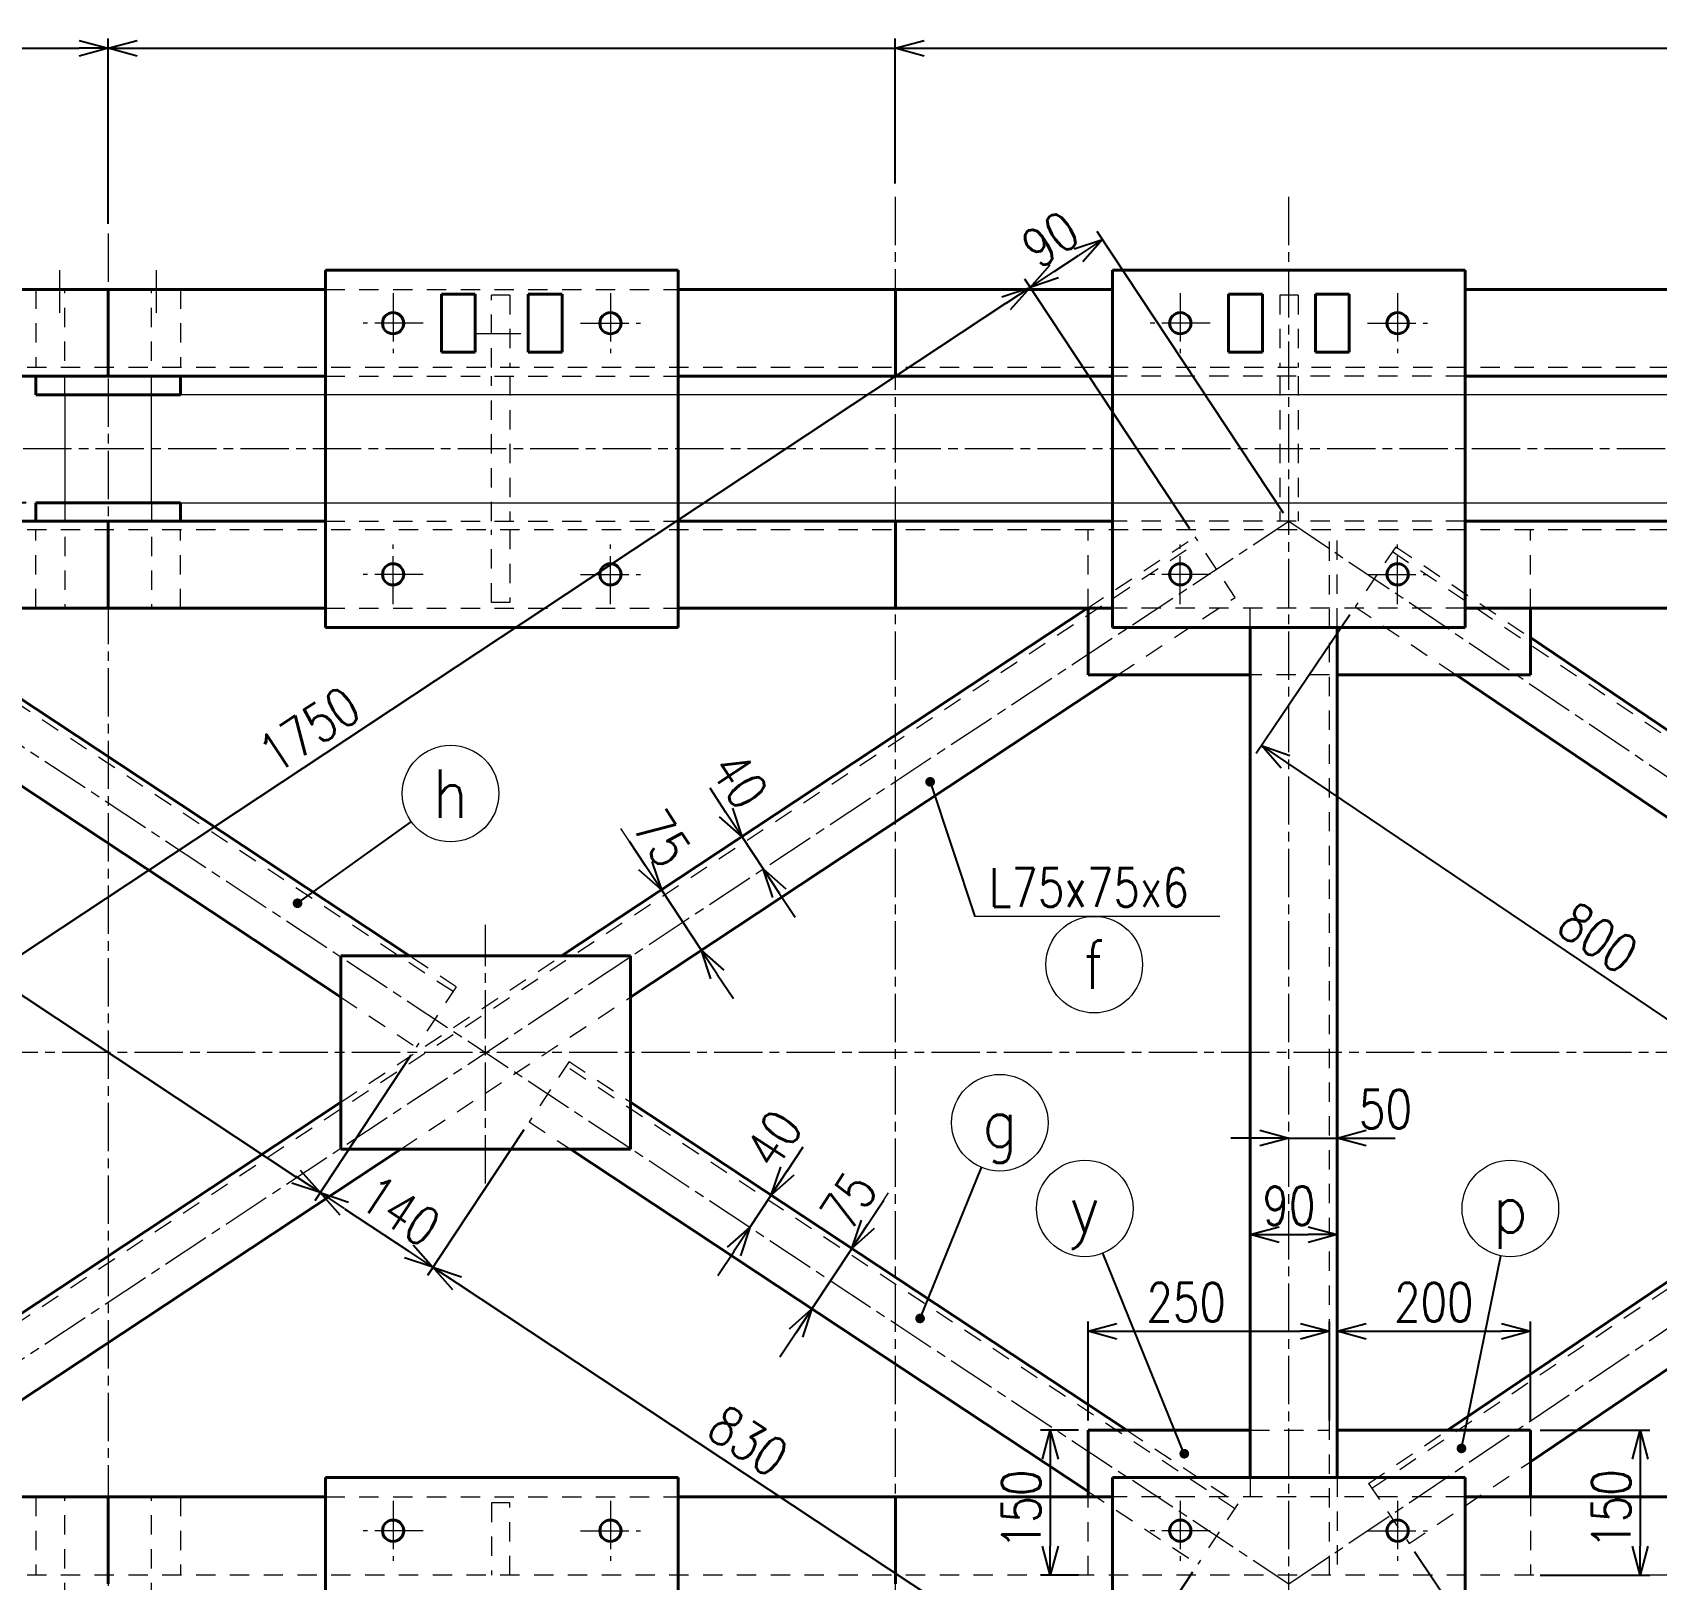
# Model space of a CAD drawing. Header units: millimetres. Extents: x 0 to 8410, y 0 to 5940.
# Drawn here: x 1335 to 3016, y 3112 to 4714 of the extents above; entities that cross this region are included whole.
import ezdxf
from ezdxf.enums import TextEntityAlignment as Align

# ---------------------------------------------------------------- set-up
doc = ezdxf.new("R2010")
doc.units = ezdxf.units.MM
doc.header["$LTSCALE"] = 10
doc.linetypes.add('GEN7A', pattern=[7.5, 5, -0.75, 1, -0.75])
doc.linetypes.add('HIDDEN2', pattern=[3.5, 2, -1.5])
doc.layers.get('0').update_dxf_attribs({"lineweight": 20})
doc.layers.get('DEFPOINTS').update_dxf_attribs({"color": 253})
for name, color, linetype, lineweight in [('2', 5, 'Continuous', 40), ('3A', 6, 'HIDDEN2', 20), ('4', 3, 'Continuous', 13), ('5', 3, 'Continuous', 13), ('6', 7, 'Continuous', 50), ('7A', 4, 'GEN7A', 13)]:
    doc.layers.add(name, color=color, linetype=linetype, lineweight=lineweight)
doc.styles.get("Standard").update_dxf_attribs({"font": 'romans.shx', "width": 0.8, "bigfont": 'extfont2.shx'})
doc.dimstyles.new('GEN-ISO$0', dxfattribs={"dimscale": 10, "dimtxt": 4, "dimasz": 3, "dimexe": 1, "dimexo": 1, "dimgap": 1, "dimtad": 3, "dimrnd": 0.01, "dimdsep": 46, "dimtxsty": 'Standard', "dimblk": 'OPEN30', "dimcen": 0, "dimclrt": 7, "dimazin": 2, "dimtp": 0.1, "dimtm": 0.1, "dimtfac": 0.6, "dimtmove": 2, "dimatfit": 3, "dimldrblk": 'OPEN30', "dimfxl": 1, "dimarcsym": 0})
doc.dimstyles.new('GEN-ISO$7', dxfattribs={"dimscale": 10, "dimtxt": 4, "dimasz": 3, "dimexe": 1, "dimexo": 1, "dimgap": 1, "dimtad": 3, "dimrnd": 0.01, "dimdsep": 46, "dimtxsty": 'Standard', "dimblk": 'OPEN30', "dimcen": 0, "dimclrt": 7, "dimazin": 2, "dimtp": 0.1, "dimtm": 0.1, "dimtfac": 0.6, "dimtmove": 2, "dimatfit": 3, "dimldrblk": 'OPEN30', "dimfxl": 1, "dimarcsym": 0})

# ---------------------------------------------------------------- blocks, each defined once
blk = doc.blocks.new('_Open30')
at = {"color": 0, "linetype": 'ByBlock', "lineweight": -2}
for p, q in [((-1, 0.268), (0, 0)), ((0, 0), (-1, -0.268)), ((0, 0), (-1, 0))]:
    blk.add_line(p, q, dxfattribs=at)
blk = doc.blocks.new('_DotBlank')
at = {"color": 0, "linetype": 'ByBlock', "lineweight": -2}
blk.add_line((-0.5, 0), (-1, 0), dxfattribs=at)
blk.add_circle((0, 0), 0.5, dxfattribs=at)
blk = doc.blocks.new('*D68')
at = {"layer": '5', "color": 0, "lineweight": -2, "transparency": 16777216}
for p, q in [((2228, 4557.7), (2228, 4707.5)), ((2258, 4697.5), (5458, 4697.5)), ((5488, 4515.7), (5488, 4707.5))]:
    blk.add_line(p, q, dxfattribs=at)
at = {"layer": 'DEFPOINTS', "color": 0, "transparency": 16777216}
for p in [(5488, 4697.5), (2228, 4547.7), (5488, 4505.7)]:
    blk.add_point(p, dxfattribs=at)
at = {"layer": '5', "color": 0, "lineweight": -2, "transparency": 16777216, "xscale": 30, "yscale": 30, "zscale": 30}
blk.add_blockref('_DotBlank', (5488, 4697.5), dxfattribs=at)
at = {"layer": '5', "color": 0, "lineweight": -2, "transparency": 16777216, "xscale": 30, "yscale": 30, "zscale": 30, "rotation": 180}
blk.add_blockref('_Open30', (2228, 4697.5), dxfattribs=at)
blk = doc.blocks.new('*D69')
at = {"layer": '5', "color": 0, "lineweight": -2, "transparency": 16777216}
for p, q in [((1413, 4515.7), (1413, 4707.5)), ((1443, 4697.5), (5458, 4697.5)), ((5488, 4515.7), (5488, 4707.5))]:
    blk.add_line(p, q, dxfattribs=at)
at = {"layer": 'DEFPOINTS', "color": 0, "transparency": 16777216}
for p in [(5488, 4697.5), (1413, 4505.7), (5488, 4505.7)]:
    blk.add_point(p, dxfattribs=at)
at = {"layer": '5', "color": 0, "lineweight": -2, "transparency": 16777216, "xscale": 30, "yscale": 30, "zscale": 30}
blk.add_blockref('_DotBlank', (5488, 4697.5), dxfattribs=at)
at = {"layer": '5', "color": 0, "lineweight": -2, "transparency": 16777216, "xscale": 30, "yscale": 30, "zscale": 30, "rotation": 180}
blk.add_blockref('_Open30', (1413, 4697.5), dxfattribs=at)
blk = doc.blocks.new('*D70')
at = {"layer": '5', "color": 0, "lineweight": -2, "transparency": 16777216}
for p, q in [((963, 4457.9), (963, 4707.5)), ((993, 4697.5), (1383, 4697.5)), ((1413, 4515.7), (1413, 4707.5))]:
    blk.add_line(p, q, dxfattribs=at)
at = {"layer": 'DEFPOINTS', "color": 0, "transparency": 16777216}
for p in [(1413, 4697.5), (1413, 4505.7), (963, 4447.9)]:
    blk.add_point(p, dxfattribs=at)
at = {"layer": '5', "color": 0, "lineweight": -2, "transparency": 16777216, "xscale": 30, "yscale": 30, "zscale": 30, "rotation": 180}
blk.add_blockref('_Open30', (963, 4697.5), dxfattribs=at)
at = {"layer": '5', "color": 0, "lineweight": -2, "transparency": 16777216, "xscale": 30, "yscale": 30, "zscale": 30}
blk.add_blockref('_Open30', (1413, 4697.5), dxfattribs=at)
at = {"layer": '5', "color": 7, "transparency": 16777216, "insert": (1188, 4738), "char_height": 40, "attachment_point": 5}
blk.add_mtext('(450)', dxfattribs=at)
blk = doc.blocks.new('*D71')
at = {"layer": '5', "color": 0, "lineweight": -2, "transparency": 16777216}
for p, q in [((963, 4457.9), (963, 4977.5)), ((5978, 4457.9), (5978, 4977.5)), ((993, 4967.5), (5948, 4967.5))]:
    blk.add_line(p, q, dxfattribs=at)
at = {"layer": 'DEFPOINTS', "color": 0, "transparency": 16777216}
for p in [(5978, 4967.5), (963, 4447.9), (5978, 4447.9)]:
    blk.add_point(p, dxfattribs=at)
at = {"layer": '5', "color": 0, "lineweight": -2, "transparency": 16777216, "xscale": 30, "yscale": 30, "zscale": 30, "rotation": 180}
blk.add_blockref('_Open30', (963, 4967.5), dxfattribs=at)
at = {"layer": '5', "color": 0, "lineweight": -2, "transparency": 16777216, "xscale": 30, "yscale": 30, "zscale": 30}
blk.add_blockref('_Open30', (5978, 4967.5), dxfattribs=at)
at = {"layer": '5', "color": 7, "transparency": 16777216, "insert": (3470.5, 4997.5), "char_height": 40, "attachment_point": 5}
blk.add_mtext('5015', dxfattribs=at)
blk = doc.blocks.new('*D73')
at = {"layer": '5', "color": 0, "lineweight": -2, "transparency": 16777216}
for p, q in [((963, 4457.9), (963, 5077.5)), ((993, 5067.5), (5998, 5067.5)), ((6028, 3837.9), (6028, 5077.5))]:
    blk.add_line(p, q, dxfattribs=at)
at = {"layer": 'DEFPOINTS', "color": 0, "transparency": 16777216}
for p in [(6028, 5067.5), (963, 4447.9), (6028, 3827.9)]:
    blk.add_point(p, dxfattribs=at)
at = {"layer": '5', "color": 0, "lineweight": -2, "transparency": 16777216, "xscale": 30, "yscale": 30, "zscale": 30, "rotation": 180}
blk.add_blockref('_Open30', (963, 5067.5), dxfattribs=at)
at = {"layer": '5', "color": 0, "lineweight": -2, "transparency": 16777216, "xscale": 30, "yscale": 30, "zscale": 30}
blk.add_blockref('_Open30', (6028, 5067.5), dxfattribs=at)
at = {"layer": '5', "color": 7, "transparency": 16777216, "insert": (3495.5, 5097.5), "char_height": 40, "attachment_point": 5}
blk.add_mtext('5065', dxfattribs=at)
blk = doc.blocks.new('*D115')
at = {"layer": '5', "color": 0, "lineweight": -2, "transparency": 16777216}
for p, q in [((2698.6, 4111.1), (2601.6, 3967.4)), ((2632.1, 3958.9), (3245.5, 3544.9)), ((3361.7, 3663.6), (3264.7, 3519.8))]:
    blk.add_line(p, q, dxfattribs=at)
at = {"layer": 'DEFPOINTS', "color": 0, "transparency": 16777216}
for p in [(2704.2, 4119.4), (3367.3, 3671.9), (3270.3, 3528.1)]:
    blk.add_point(p, dxfattribs=at)
at = {"layer": '5', "color": 0, "lineweight": -2, "transparency": 16777216, "xscale": 30, "yscale": 30, "zscale": 30}
for p, rotation in [((2607.2, 3975.6), 145.9866875000882), ((3270.3, 3528.1), 325.9866875000882)]:
    blk.add_blockref('_Open30', p, dxfattribs=dict(at, rotation=rotation))
at = {"layer": '5', "color": 7, "transparency": 16777216, "insert": (2955.5, 3776.8), "char_height": 40, "attachment_point": 5, "rotation": 325.9867}
blk.add_mtext('800', dxfattribs=at)
blk = doc.blocks.new('*D116')
at = {"layer": '5', "color": 0, "lineweight": -2, "transparency": 16777216}
for p, q in [((4216.1, 4120.3), (4365.8, 3898.4)), ((2934.5, 2944.5), (4335.4, 3889.9)), ((2765.5, 3141.4), (2915.2, 2919.5))]:
    blk.add_line(p, q, dxfattribs=at)
at = {"layer": 'DEFPOINTS', "color": 0, "transparency": 16777216}
for p in [(4210.5, 4128.6), (4360.2, 3906.7), (2759.9, 3149.6)]:
    blk.add_point(p, dxfattribs=at)
at = {"layer": '5', "color": 0, "lineweight": -2, "transparency": 16777216, "xscale": 30, "yscale": 30, "zscale": 30}
for p, rotation in [((4360.2, 3906.7), 34.01331249991143), ((2909.7, 2927.8), 214.0133124999115)]:
    blk.add_blockref('_Open30', p, dxfattribs=dict(at, rotation=rotation))
at = {"layer": '5', "color": 7, "transparency": 16777216, "insert": (3579.5, 3416), "char_height": 40, "attachment_point": 5, "rotation": 34.0133}
blk.add_mtext('1750', dxfattribs=at)
blk = doc.blocks.new('*D122')
at = {"layer": '5', "color": 0, "lineweight": -2, "transparency": 16777216}
for p, q in [((2685.5, 3276.9), (2685.5, 3379.4)), ((2715.5, 3369.4), (2855.5, 3369.4)), ((2885.5, 3276.9), (2885.5, 3379.4))]:
    blk.add_line(p, q, dxfattribs=at)
at = {"layer": 'DEFPOINTS', "color": 0, "transparency": 16777216}
for p in [(2885.5, 3369.4), (2685.5, 3266.9), (2885.5, 3266.9)]:
    blk.add_point(p, dxfattribs=at)
at = {"layer": '5', "color": 0, "lineweight": -2, "transparency": 16777216, "xscale": 30, "yscale": 30, "zscale": 30, "rotation": 180}
blk.add_blockref('_Open30', (2685.5, 3369.4), dxfattribs=at)
at = {"layer": '5', "color": 0, "lineweight": -2, "transparency": 16777216, "xscale": 30, "yscale": 30, "zscale": 30}
blk.add_blockref('_Open30', (2885.5, 3369.4), dxfattribs=at)
at = {"layer": '5', "color": 7, "transparency": 16777216, "insert": (2785.5, 3399.4), "char_height": 40, "attachment_point": 5}
blk.add_mtext('200', dxfattribs=at)
blk = doc.blocks.new('*D123')
at = {"layer": '5', "color": 0, "lineweight": -2, "transparency": 16777216}
for p, q in [((2895.5, 3266.9), (3009.2, 3266.9)), ((2999.2, 3236.9), (2999.2, 3146.9)), ((2895.5, 3116.9), (3009.2, 3116.9))]:
    blk.add_line(p, q, dxfattribs=at)
at = {"layer": 'DEFPOINTS', "color": 0, "transparency": 16777216}
for p in [(2885.5, 3266.9), (2885.5, 3116.9), (2999.2, 3116.9)]:
    blk.add_point(p, dxfattribs=at)
at = {"layer": '5', "color": 0, "lineweight": -2, "transparency": 16777216, "xscale": 30, "yscale": 30, "zscale": 30}
for p, rotation in [((2999.2, 3266.9), 90), ((2999.2, 3116.9), 270)]:
    blk.add_blockref('_Open30', p, dxfattribs=dict(at, rotation=rotation))
at = {"layer": '5', "color": 7, "transparency": 16777216, "insert": (2969.2, 3185.4), "char_height": 40, "attachment_point": 5, "rotation": 90}
blk.add_mtext('150', dxfattribs=at)
blk = doc.blocks.new('*D124')
at = {"layer": '5', "color": 0, "lineweight": -2, "transparency": 16777216}
for p, q in [((1843.3, 3577.8), (1743.8, 3427.3)), ((1774.3, 3419.1), (2416.6, 2994.4)), ((2535.6, 3120), (2436.1, 2969.5))]:
    blk.add_line(p, q, dxfattribs=at)
at = {"layer": 'DEFPOINTS', "color": 0, "transparency": 16777216}
for p in [(1848.8, 3586.2), (2541.2, 3128.4), (2441.6, 2977.9)]:
    blk.add_point(p, dxfattribs=at)
at = {"layer": '5', "color": 0, "lineweight": -2, "transparency": 16777216, "xscale": 30, "yscale": 30, "zscale": 30}
for p, rotation in [((1749.3, 3435.7), 146.5250745053463), ((2441.6, 2977.9), 326.5250745053463)]:
    blk.add_blockref('_Open30', p, dxfattribs=dict(at, rotation=rotation))
at = {"layer": '5', "color": 7, "transparency": 16777216, "insert": (2075.6, 3255.8), "char_height": 40, "attachment_point": 5, "rotation": 326.5251}
blk.add_mtext('830', dxfattribs=at)
blk = doc.blocks.new('*D125')
at = {"layer": '5', "color": 0, "lineweight": -2, "transparency": 16777216}
for p, q in [((2535.6, 3120), (2436.1, 2969.5)), ((2630, 3099.6), (2511.2, 2919.9)), ((2466.7, 2961.3), (2491.7, 2944.8))]:
    blk.add_line(p, q, dxfattribs=at)
at = {"layer": 'DEFPOINTS', "color": 0, "transparency": 16777216}
for p in [(2541.2, 3128.4), (2635.5, 3107.9), (2516.7, 2928.2)]:
    blk.add_point(p, dxfattribs=at)
at = {"layer": '5', "color": 7, "transparency": 16777216, "insert": (2453, 2914.2), "char_height": 40, "attachment_point": 5, "rotation": 326.5251, "bg_fill": 3, "box_fill_scale": 1.1, "bg_fill_color": 256, "bg_fill_true_color": 13158600, "bg_fill_transparency": 0}
blk.add_mtext('90', dxfattribs=at)
at = {"layer": '5', "color": 0, "lineweight": -2, "transparency": 16777216, "xscale": 30, "yscale": 30, "zscale": 30}
for p, rotation in [((2441.6, 2977.9), 146.5250745053463), ((2516.7, 2928.2), 326.5250745053463)]:
    blk.add_blockref('_Open30', p, dxfattribs=dict(at, rotation=rotation))
blk = doc.blocks.new('*D126')
at = {"layer": '5', "color": 0, "lineweight": -2, "transparency": 16777216}
for p, q in [((1726.5, 3655.1), (1627, 3504.5)), ((1843.3, 3577.8), (1743.8, 3427.3)), ((1657.6, 3496.3), (1724.3, 3452.2))]:
    blk.add_line(p, q, dxfattribs=at)
at = {"layer": 'DEFPOINTS', "color": 0, "transparency": 16777216}
for p in [(1732.1, 3663.4), (1848.8, 3586.2), (1749.3, 3435.7)]:
    blk.add_point(p, dxfattribs=at)
at = {"layer": '5', "color": 0, "lineweight": -2, "transparency": 16777216, "xscale": 30, "yscale": 30, "zscale": 30}
for p, rotation in [((1632.5, 3512.9), 146.5250745053463), ((1749.3, 3435.7), 326.5250745053463)]:
    blk.add_blockref('_Open30', p, dxfattribs=dict(at, rotation=rotation))
at = {"layer": '5', "color": 7, "transparency": 16777216, "insert": (1715.5, 3494), "char_height": 40, "attachment_point": 5, "rotation": 326.5251}
blk.add_mtext('140', dxfattribs=at)
blk = doc.blocks.new('*D127')
at = {"layer": '5', "color": 0, "lineweight": -2, "transparency": 16777216}
for p, q in [((1059.2, 4096.3), (959.7, 3945.8)), ((990.3, 3937.6), (1607.5, 3529.4)), ((1726.5, 3655.1), (1627, 3504.5))]:
    blk.add_line(p, q, dxfattribs=at)
at = {"layer": 'DEFPOINTS', "color": 0, "transparency": 16777216}
for p in [(1064.8, 4104.7), (1732.1, 3663.4), (1632.5, 3512.9)]:
    blk.add_point(p, dxfattribs=at)
at = {"layer": '5', "color": 0, "lineweight": -2, "transparency": 16777216, "xscale": 30, "yscale": 30, "zscale": 30}
for p, rotation in [((965.2, 3954.1), 146.5250745053463), ((1632.5, 3512.9), 326.5250745053463)]:
    blk.add_blockref('_Open30', p, dxfattribs=dict(at, rotation=rotation))
at = {"layer": '5', "color": 7, "transparency": 16777216, "insert": (1198.7, 3835.7), "char_height": 40, "attachment_point": 5, "rotation": 326.5251}
blk.add_mtext('800', dxfattribs=at)
blk = doc.blocks.new('*D128')
at = {"layer": '5', "color": 0, "lineweight": -2, "transparency": 16777216}
for p, q in [((2532.9, 4200), (2362, 4458.4)), ((932.9, 3501.3), (2342.5, 4433.5)), ((1073.2, 3234.7), (902.3, 3493.1))]:
    blk.add_line(p, q, dxfattribs=at)
at = {"layer": 'DEFPOINTS', "color": 0, "transparency": 16777216}
for p in [(2367.6, 4450), (2538.4, 4191.6), (1078.7, 3226.4)]:
    blk.add_point(p, dxfattribs=at)
at = {"layer": '5', "color": 0, "lineweight": -2, "transparency": 16777216, "xscale": 30, "yscale": 30, "zscale": 30}
for p, rotation in [((2367.6, 4450), 33.47492549465372), ((907.8, 3484.8), 213.4749254946537)]:
    blk.add_blockref('_Open30', p, dxfattribs=dict(at, rotation=rotation))
at = {"layer": '5', "color": 7, "transparency": 16777216, "insert": (1621.1, 3992.4), "char_height": 40, "attachment_point": 5, "rotation": 33.4749}
blk.add_mtext('1750', dxfattribs=at)
blk = doc.blocks.new('*D129')
at = {"layer": '5', "color": 0, "lineweight": -2, "transparency": 16777216}
for p, q in [((2630, 4216.3), (2437.1, 4508)), ((2392.6, 4466.6), (2417.6, 4483.1)), ((2532.9, 4200), (2362, 4458.4))]:
    blk.add_line(p, q, dxfattribs=at)
at = {"layer": 'DEFPOINTS', "color": 0, "transparency": 16777216}
for p in [(2442.6, 4499.7), (2635.5, 4207.9), (2538.4, 4191.6)]:
    blk.add_point(p, dxfattribs=at)
at = {"layer": '5', "color": 0, "lineweight": -2, "transparency": 16777216, "xscale": 30, "yscale": 30, "zscale": 30}
for p, rotation in [((2442.6, 4499.7), 33.47492549465372), ((2367.6, 4450), 213.4749254946537)]:
    blk.add_blockref('_Open30', p, dxfattribs=dict(at, rotation=rotation))
at = {"layer": '5', "color": 7, "transparency": 16777216, "insert": (2388.5, 4499.9), "char_height": 40, "attachment_point": 5, "rotation": 33.4749}
blk.add_mtext('90', dxfattribs=at)
blk = doc.blocks.new('*D139')
at = {"layer": '5', "color": 0, "lineweight": -2, "transparency": 16777216}
for p, q in [((2427.5, 3276.9), (2427.5, 3379.4)), ((2457.5, 3369.4), (2647.5, 3369.4)), ((2677.5, 3276.9), (2677.5, 3379.4))]:
    blk.add_line(p, q, dxfattribs=at)
at = {"layer": 'DEFPOINTS', "color": 0, "transparency": 16777216}
for p in [(2677.5, 3369.4), (2427.5, 3266.9), (2677.5, 3266.9)]:
    blk.add_point(p, dxfattribs=at)
at = {"layer": '5', "color": 0, "lineweight": -2, "transparency": 16777216, "xscale": 30, "yscale": 30, "zscale": 30, "rotation": 180}
blk.add_blockref('_Open30', (2427.5, 3369.4), dxfattribs=at)
at = {"layer": '5', "color": 0, "lineweight": -2, "transparency": 16777216, "xscale": 30, "yscale": 30, "zscale": 30}
blk.add_blockref('_Open30', (2677.5, 3369.4), dxfattribs=at)
at = {"layer": '5', "color": 7, "transparency": 16777216, "insert": (2529.1, 3399.4), "char_height": 40, "attachment_point": 5}
blk.add_mtext('250', dxfattribs=at)
blk = doc.blocks.new('*D140')
at = {"layer": '5', "color": 0, "lineweight": -2, "transparency": 16777216}
for p, q in [((2417.5, 3266.9), (2378.4, 3266.9)), ((2388.4, 3236.9), (2388.4, 3146.9)), ((2417.5, 3116.9), (2378.4, 3116.9))]:
    blk.add_line(p, q, dxfattribs=at)
at = {"layer": 'DEFPOINTS', "color": 0, "transparency": 16777216}
for p in [(2427.5, 3266.9), (2388.4, 3116.9), (2427.5, 3116.9)]:
    blk.add_point(p, dxfattribs=at)
at = {"layer": '5', "color": 0, "lineweight": -2, "transparency": 16777216, "xscale": 30, "yscale": 30, "zscale": 30}
for p, rotation in [((2388.4, 3266.9), 90), ((2388.4, 3116.9), 270)]:
    blk.add_blockref('_Open30', p, dxfattribs=dict(at, rotation=rotation))
at = {"layer": '5', "color": 7, "transparency": 16777216, "insert": (2358.4, 3185), "char_height": 40, "attachment_point": 5, "rotation": 90}
blk.add_mtext('150', dxfattribs=at)
blk = doc.blocks.new('*D141')
at = {"layer": '5', "color": 0, "lineweight": -2, "transparency": 16777216}
blk.add_line((2625.5, 3469.4), (2655.5, 3469.4), dxfattribs=at)
at = {"layer": 'DEFPOINTS', "color": 0, "transparency": 16777216}
for p in [(2595.5, 3657.9), (2685.5, 3657.9), (2685.5, 3469.4)]:
    blk.add_point(p, dxfattribs=at)
at = {"layer": '5', "color": 0, "lineweight": -2, "transparency": 16777216, "xscale": 30, "yscale": 30, "zscale": 30, "rotation": 180}
blk.add_blockref('_Open30', (2595.5, 3469.4), dxfattribs=at)
at = {"layer": '5', "color": 0, "lineweight": -2, "transparency": 16777216, "xscale": 30, "yscale": 30, "zscale": 30}
blk.add_blockref('_Open30', (2685.5, 3469.4), dxfattribs=at)
at = {"layer": '5', "color": 7, "transparency": 16777216, "insert": (2635.5, 3499.4), "char_height": 40, "attachment_point": 5}
blk.add_mtext('90', dxfattribs=at)
blk = doc.blocks.new('*D142')
at = {"layer": '5', "color": 0, "lineweight": -2, "transparency": 16777216}
for p, q in [((2605.5, 3569.4), (2575.5, 3569.4)), ((2635.5, 3569.4), (2685.5, 3569.4)), ((2715.5, 3569.4), (2745.5, 3569.4))]:
    blk.add_line(p, q, dxfattribs=at)
at = {"layer": 'DEFPOINTS', "color": 0, "transparency": 16777216}
for p in [(2635.5, 3657.9), (2685.5, 3657.9), (2685.5, 3569.4)]:
    blk.add_point(p, dxfattribs=at)
at = {"layer": '5', "color": 0, "lineweight": -2, "transparency": 16777216, "xscale": 30, "yscale": 30, "zscale": 30}
blk.add_blockref('_Open30', (2635.5, 3569.4), dxfattribs=at)
at = {"layer": '5', "color": 0, "lineweight": -2, "transparency": 16777216, "xscale": 30, "yscale": 30, "zscale": 30, "rotation": 180}
blk.add_blockref('_Open30', (2685.5, 3569.4), dxfattribs=at)
at = {"layer": '5', "color": 7, "transparency": 16777216, "insert": (2735.5, 3599.4), "char_height": 40, "attachment_point": 5}
blk.add_mtext('50', dxfattribs=at)
blk = doc.blocks.new('*D144')
at = {"layer": '5', "color": 0, "lineweight": -2, "transparency": 16777216}
for p, q in [((1969.3, 3851.3), (1952.7, 3876.3)), ((1985.8, 3826.3), (2027.2, 3763.7)), ((2043.7, 3738.7), (2060.3, 3713.7))]:
    blk.add_line(p, q, dxfattribs=at)
at = {"layer": 'DEFPOINTS', "color": 0, "transparency": 16777216}
for p in [(2228, 3986.4), (2228, 3896.5), (2027.2, 3763.7)]:
    blk.add_point(p, dxfattribs=at)
at = {"layer": '5', "color": 0, "lineweight": -2, "transparency": 16777216, "xscale": 30, "yscale": 30, "zscale": 30}
for p, rotation in [((1985.8, 3826.3), 303.4749254946532), ((2027.2, 3763.7), 123.4749254946532)]:
    blk.add_blockref('_Open30', p, dxfattribs=dict(at, rotation=rotation))
at = {"layer": '5', "color": 7, "transparency": 16777216, "insert": (1986.5, 3879.6), "char_height": 40, "attachment_point": 5, "rotation": 303.4749}
blk.add_mtext('75', dxfattribs=at)
blk = doc.blocks.new('*D145')
at = {"layer": '5', "color": 0, "lineweight": -2, "transparency": 16777216}
for p, q in [((2052.7, 3906.4), (2036.2, 3931.5)), ((2069.2, 3881.4), (2091.3, 3848)), ((2107.9, 3823), (2124.4, 3798))]:
    blk.add_line(p, q, dxfattribs=at)
at = {"layer": 'DEFPOINTS', "color": 0, "transparency": 16777216}
for p in [(2228, 3986.4), (2228, 3938.5), (2091.3, 3848)]:
    blk.add_point(p, dxfattribs=at)
at = {"layer": '5', "color": 0, "lineweight": -2, "transparency": 16777216, "xscale": 30, "yscale": 30, "zscale": 30}
for p, rotation in [((2069.2, 3881.4), 303.4749254946532), ((2091.3, 3848), 123.4749254946532)]:
    blk.add_blockref('_Open30', p, dxfattribs=dict(at, rotation=rotation))
at = {"layer": '5', "color": 7, "transparency": 16777216, "insert": (2066.7, 3939.7), "char_height": 40, "attachment_point": 5, "rotation": 303.4749}
blk.add_mtext('40', dxfattribs=at)
blk = doc.blocks.new('*D146')
at = {"layer": '5', "color": 0, "lineweight": -2, "transparency": 16777216}
for p, q in [((2199.5, 3480.1), (2216.1, 3505.2)), ((2183, 3455.1), (2141.6, 3392.6)), ((2125.1, 3367.5), (2108.5, 3342.5))]:
    blk.add_line(p, q, dxfattribs=at)
at = {"layer": 'DEFPOINTS', "color": 0, "transparency": 16777216}
for p in [(2228, 3425.3), (2141.6, 3392.6), (2228, 3335.4)]:
    blk.add_point(p, dxfattribs=at)
at = {"layer": '5', "color": 0, "lineweight": -2, "transparency": 16777216, "xscale": 30, "yscale": 30, "zscale": 30}
for p, rotation in [((2183, 3455.1), 236.5250745053435), ((2141.6, 3392.6), 56.52507450534347)]:
    blk.add_blockref('_Open30', p, dxfattribs=dict(at, rotation=rotation))
at = {"layer": '5', "color": 7, "transparency": 16777216, "insert": (2179.6, 3504.4), "char_height": 40, "attachment_point": 5, "rotation": 56.5251}
blk.add_mtext('75', dxfattribs=at)
blk = doc.blocks.new('*D147')
at = {"layer": '5', "color": 0, "lineweight": -2, "transparency": 16777216}
for p, q in [((2116.1, 3535.3), (2132.7, 3560.3)), ((2077.5, 3476.9), (2099.6, 3510.3)), ((2061, 3451.9), (2044.4, 3426.9))]:
    blk.add_line(p, q, dxfattribs=at)
at = {"layer": 'DEFPOINTS', "color": 0, "transparency": 16777216}
for p in [(2099.6, 3510.3), (2228, 3425.3), (2228, 3377.4)]:
    blk.add_point(p, dxfattribs=at)
at = {"layer": '5', "color": 0, "lineweight": -2, "transparency": 16777216, "xscale": 30, "yscale": 30, "zscale": 30}
for p, rotation in [((2099.6, 3510.3), 236.5250745053435), ((2077.5, 3476.9), 56.52507450534345)]:
    blk.add_blockref('_Open30', p, dxfattribs=dict(at, rotation=rotation))
at = {"layer": '5', "color": 7, "transparency": 16777216, "insert": (2102.1, 3568.5), "char_height": 40, "attachment_point": 5, "rotation": 56.5251}
blk.add_mtext('40', dxfattribs=at)
blk = doc.blocks.new('GENBALLOON1')
blk.add_circle((0, 0), 5)
blk.add_attdef('REF_NO', text='', height=3.5).set_placement((0, 0), align=Align.MIDDLE)
at = {"flags": 1}
blk.add_attdef('GEN_PARENT', text='', height=2.5, dxfattribs=at).set_placement((0, 0), align=Align.MIDDLE)
at = {"color": 7, "flags": 1}
for tag, p in [('5GENINF', (6.43, 0.96)), ('6GENINF', (6.43, 0.63)), ('7GENINF', (6.43, 0.3)), ('8GENINF', (6.43, -0.04)), ('9GENINF', (6.43, -0.37)), ('10GENINF', (6.43, -0.7)), ('11GENINF', (6.43, -1)), ('12GENINF', (6.43, -1.34)), ('13GENINF', (6.43, -1.67)), ('3GENINF', (6.43, -2.34)), ('4GENINF', (6.43, -2.67)), ('14GENINF', (6.43, -2)), ('15GENINF', (6.43, -3)), ('16GENINF', (6.43, -3.34)), ('20GENINF', (6.43, -4.7)), ('21GENINF', (6.43, -5.04)), ('17GENINF', (6.43, -3.7)), ('18GENINF', (6.43, -4.04)), ('19GENINF', (6.43, -4.37)), ('22GENINF', (6.43, -5.37))]:
    blk.add_attdef(tag, p, '', height=0.2, dxfattribs=at)
blk = doc.blocks.new('*D189')
at = {"layer": '5', "color": 0, "lineweight": -2, "transparency": 16777216}
for p, q in [((1328, 4226.9), (1243.4, 4226.9)), ((1253.4, 4196.9), (1253.4, 3118.9)), ((1328, 3088.9), (1243.4, 3088.9))]:
    blk.add_line(p, q, dxfattribs=at)
at = {"layer": 'DEFPOINTS', "color": 0, "transparency": 16777216}
for p in [(1338, 4226.9), (1253.4, 3088.9), (1338, 3088.9)]:
    blk.add_point(p, dxfattribs=at)
at = {"layer": '5', "color": 0, "lineweight": -2, "transparency": 16777216, "xscale": 30, "yscale": 30, "zscale": 30}
for p, rotation in [((1253.4, 4226.9), 90), ((1253.4, 3088.9), 270)]:
    blk.add_blockref('_Open30', p, dxfattribs=dict(at, rotation=rotation))
at = {"layer": '5', "color": 7, "transparency": 16777216, "insert": (1223.4, 3522.4), "char_height": 40, "attachment_point": 5, "rotation": 90}
blk.add_mtext('1138±0.3', dxfattribs=at)

msp = doc.modelspace()

# ---------------------------------------------------------------- linework, layer by layer
at = {"layer": '2'}
for p, q in [((1638.0324, 4467.9217), (1638.0324, 4097.9217)), ((2003.0324, 4467.9217), (1638.0324, 4467.9217)), ((2003.0324, 4467.9217), (2003.0324, 4097.9217)), ((2453.0324, 4467.9217), (2453.0324, 4097.9217)), ((2818.0324, 4467.9217), (2453.0324, 4467.9217)), ((2818.0324, 4467.9217), (2818.0324, 4097.9217)), ((1638.0324, 4447.9217), (1188.0324, 4447.9217)), ((1413.0324, 4447.9217), (1413.0324, 4357.9217)), ((1793.0324, 4442.9217), (1758.0324, 4442.9217)), ((1758.0324, 4442.9217), (1758.0324, 4382.9217)), ((1793.0324, 4442.9217), (1793.0324, 4382.9217)), ((1848.0324, 4442.9217), (1883.0324, 4442.9217)), ((1848.0324, 4442.9217), (1848.0324, 4382.9217)), ((1883.0324, 4442.9217), (1883.0324, 4382.9217)), ((2453.0324, 4447.9217), (2003.0324, 4447.9217)), ((2228.0324, 4447.9217), (2228.0324, 4357.9217)), ((2608.0324, 4442.9217), (2573.0324, 4442.9217)), ((2573.0324, 4442.9217), (2573.0324, 4382.9217)), ((2608.0324, 4442.9217), (2608.0324, 4382.9217)), ((2663.0324, 4442.9217), (2698.0324, 4442.9217)), ((2663.0324, 4442.9217), (2663.0324, 4382.9217)), ((2698.0324, 4442.9217), (2698.0324, 4382.9217)), ((3268.0324, 4447.9217), (2818.0324, 4447.9217)), ((1793.0324, 4382.9217), (1758.0324, 4382.9217)), ((1848.0324, 4382.9217), (1883.0324, 4382.9217)), ((2608.0324, 4382.9217), (2573.0324, 4382.9217)), ((2663.0324, 4382.9217), (2698.0324, 4382.9217)), ((1638.0324, 4357.9217), (1188.0324, 4357.9217)), ((1338.0324, 4338.9217), (1338.0324, 4357.9217)), ((1488.0324, 4357.9217), (1488.0324, 4338.9217)), ((2453.0324, 4357.9217), (2003.0324, 4357.9217)), ((3268.0324, 4357.9217), (2818.0324, 4357.9217)), ((1488.0324, 4338.9217), (1338.0324, 4338.9217)), ((1488.0324, 4226.9217), (1338.0324, 4226.9217)), ((1338.0324, 4226.9217), (1338.0324, 4207.9217)), ((1488.0324, 4207.9217), (1488.0324, 4226.9217)), ((1638.0324, 4207.9217), (1188.0324, 4207.9217)), ((1413.0324, 4207.9217), (1413.0324, 4117.9217)), ((2453.0324, 4207.9217), (2003.0324, 4207.9217)), ((2228.0324, 4207.9217), (2228.0324, 4117.9217)), ((3268.0324, 4207.9217), (2818.0324, 4207.9217)), ((1638.0324, 4117.9217), (1188.0324, 4117.9217)), ((1882.4897, 3757.9217), (2426.9079, 4117.9217)), ((2453.0324, 4117.9217), (2003.0324, 4117.9217)), ((2427.5324, 4048.9217), (2427.5324, 4117.9217)), ((3268.0324, 4117.9217), (2818.0324, 4117.9217)), ((2885.5324, 4117.9217), (2885.5324, 4048.9217)), ((1725.0751, 3757.9217), (1222.0324, 4090.5619)), ((2003.0324, 4097.9217), (1638.0324, 4097.9217)), ((2818.0324, 4097.9217), (2453.0324, 4097.9217)), ((2595.5324, 3217.9217), (2595.5324, 4097.9217)), ((2685.5324, 3217.9217), (2685.5324, 4097.9217)), ((2885.5324, 4087.4663), (3373.8576, 3757.9217)), ((1653.7824, 3715.1501), (1149.0288, 4048.9217)), ((1953.7824, 3715.1501), (2458.536, 4048.9217)), ((2595.5324, 4048.9217), (2427.5324, 4048.9217)), ((2885.5324, 4048.9217), (2685.5324, 4048.9217)), ((2808.5728, 4048.9217), (3300.5324, 3716.9244)), ((1953.7824, 3757.9217), (1653.7824, 3757.9217)), ((1653.7824, 3557.9217), (1653.7824, 3757.9217)), ((1953.7824, 3557.9217), (1953.7824, 3757.9217)), ((1139.9638, 3266.9217), (1653.7824, 3606.6875)), ((2467.601, 3266.9217), (1953.7824, 3606.6875)), ((2799.6345, 3266.9217), (3300.5324, 3604.951)), ((1222.0324, 3231.2757), (1716.0101, 3557.9217)), ((1953.7824, 3557.9217), (1653.7824, 3557.9217)), ((2427.5324, 3203.503), (1891.5547, 3557.9217)), ((2885.5324, 3234.4091), (3364.9192, 3557.9217)), ((2427.5324, 3266.9217), (2595.5324, 3266.9217)), ((2427.5324, 3197.9217), (2427.5324, 3266.9217)), ((2885.5324, 3266.9217), (2685.5324, 3266.9217)), ((2885.5324, 3197.9217), (2885.5324, 3266.9217)), ((1638.0324, 2847.9217), (1638.0324, 3217.9217)), ((2003.0324, 3217.9217), (1638.0324, 3217.9217)), ((2003.0324, 2847.9217), (2003.0324, 3217.9217)), ((2453.0324, 2847.9217), (2453.0324, 3217.9217)), ((2818.0324, 3217.9217), (2453.0324, 3217.9217)), ((2818.0324, 2847.9217), (2818.0324, 3217.9217)), ((1638.0324, 3197.9217), (1188.0324, 3197.9217)), ((1413.0324, 3197.9217), (1413.0324, 3107.9217)), ((2453.0324, 3197.9217), (2003.0324, 3197.9217)), ((2228.0324, 3197.9217), (2228.0324, 3107.9217)), ((3268.0324, 3197.9217), (2818.0324, 3197.9217))]:
    msp.add_line(p, q, dxfattribs=at)
for centre in [(1708.0324, 4412.9217), (1933.0324, 4412.9217), (2523.0324, 4412.9217), (2748.0324, 4412.9217), (1708.0324, 4152.9217), (1933.0324, 4152.9217), (2523.0324, 4152.9217), (2748.0324, 4152.9217), (1708.0324, 3162.9217), (1933.0324, 3162.9217), (2523.0324, 3162.9217), (2748.0324, 3162.9217)]:
    msp.add_circle(centre, 11, dxfattribs=at)
at = {"layer": '3A'}
for p, q in [((1338.0324, 4447.9217), (1338.0324, 4366.9217)), ((1368.0324, 4338.9217), (1368.0324, 4447.9217)), ((1458.0324, 4338.9217), (1458.0324, 4447.9217)), ((1488.0324, 4447.9217), (1488.0324, 4366.9217)), ((1638.0324, 4447.9217), (2003.0324, 4447.9217)), ((1829.0324, 4441.9217), (1810.0324, 4441.9217)), ((1810.0324, 4366.9217), (1810.0324, 4441.9217)), ((1829.0324, 4441.9217), (1829.0324, 4366.9217)), ((2626.0324, 4441.9217), (2626.0324, 4366.9217)), ((2645.0324, 4441.9217), (2626.0324, 4441.9217)), ((2645.0324, 4441.9217), (2645.0324, 4366.9217)), ((5969.0324, 4366.9217), (972.0324, 4366.9217)), ((1638.0324, 4357.9217), (2003.0324, 4357.9217)), ((1810.0324, 4207.9217), (1810.0324, 4357.9217)), ((1829.0324, 4357.9217), (1829.0324, 4207.9217)), ((2818.0324, 4357.9217), (2453.0324, 4357.9217)), ((2626.0324, 4357.9217), (2626.0324, 4207.9217)), ((2645.0324, 4357.9217), (2645.0324, 4207.9217)), ((1368.0324, 4226.9217), (1368.0324, 4117.9217)), ((1458.0324, 4226.9217), (1458.0324, 4117.9217)), ((1638.0324, 4207.9217), (2003.0324, 4207.9217)), ((2818.0324, 4207.9217), (2453.0324, 4207.9217)), ((5969.0324, 4198.9217), (972.0324, 4198.9217)), ((1338.0324, 4117.9217), (1338.0324, 4198.9217)), ((1488.0324, 4117.9217), (1488.0324, 4198.9217)), ((1810.0324, 4123.9217), (1810.0324, 4198.9217)), ((1829.0324, 4198.9217), (1829.0324, 4123.9217)), ((2426.9079, 4117.9217), (2538.3981, 4191.6453)), ((2427.5324, 4117.9217), (2427.5324, 4198.9217)), ((2579.766, 4129.0857), (2538.3981, 4191.6453)), ((2677.5324, 3116.9217), (2677.5324, 4198.9217)), ((2685.5324, 4097.9217), (2685.5324, 4198.9217)), ((2885.5324, 4117.9217), (2885.5324, 4198.9217)), ((1081.9847, 3221.3895), (2541.7075, 4186.6405)), ((2746.1396, 4181.535), (2704.1857, 4119.367)), ((2721.3233, 3206.8352), (4171.9116, 4185.7598)), ((2742.7833, 4176.5616), (3405.9094, 3729.0532)), ((2746.1396, 4181.535), (2885.5324, 4087.4663)), ((1770.1109, 3720.9483), (1102.8091, 4162.2059)), ((1829.0324, 4123.9217), (1810.0324, 4123.9217)), ((2458.536, 4048.9217), (2579.766, 4129.0857)), ((1638.0324, 4117.9217), (2003.0324, 4117.9217)), ((2818.0324, 4117.9217), (2453.0324, 4117.9217)), ((2595.5324, 4097.9217), (2595.5324, 4117.9217)), ((2704.1857, 4119.367), (2808.5728, 4048.9217)), ((2677.5324, 4048.9217), (2595.5324, 4048.9217)), ((1653.7824, 3606.6875), (1882.4897, 3757.9217)), ((1773.4204, 3725.9531), (1725.0751, 3757.9217)), ((1773.4204, 3725.9531), (1732.0525, 3663.3935)), ((1653.7824, 3715.1501), (1732.0525, 3663.3935)), ((1716.0101, 3557.9217), (1953.7824, 3715.1501)), ((1890.1982, 3648.733), (1848.8303, 3586.1735)), ((1890.1982, 3648.733), (1953.7824, 3606.6875)), ((2579.2144, 3185.9235), (1886.8887, 3643.7282)), ((1848.8303, 3586.1735), (1891.5547, 3557.9217)), ((2467.601, 3266.9217), (2582.5238, 3190.9282)), ((2595.5324, 3266.9217), (2677.5324, 3266.9217)), ((2717.967, 3211.8086), (2799.6345, 3266.9217)), ((2759.9209, 3149.6406), (2885.5324, 3234.4091)), ((2595.5324, 3217.9217), (2595.5324, 3197.9217)), ((2685.5324, 3217.9217), (2685.5324, 3116.9217)), ((2717.967, 3211.8086), (2759.9209, 3149.6406)), ((1338.0324, 3197.9217), (1338.0324, 3116.9217)), ((1368.0324, 3088.9217), (1368.0324, 3197.9217)), ((1458.0324, 3088.9217), (1458.0324, 3197.9217)), ((1488.0324, 3197.9217), (1488.0324, 3116.9217)), ((1638.0324, 3197.9217), (2003.0324, 3197.9217)), ((2427.5324, 3203.503), (2541.1559, 3128.3687)), ((2427.5324, 3116.9217), (2427.5324, 3197.9217)), ((2818.0324, 3197.9217), (2453.0324, 3197.9217)), ((2885.5324, 3197.9217), (2885.5324, 3116.9217)), ((1810.0324, 3191.9217), (1810.0324, 3116.9217)), ((1829.0324, 3191.9217), (1810.0324, 3191.9217)), ((1829.0324, 3116.9217), (1829.0324, 3191.9217)), ((2582.5238, 3190.9282), (2541.1559, 3128.3687)), ((5969.0324, 3116.9217), (972.0324, 3116.9217))]:
    msp.add_line(p, q, dxfattribs=at)
at = {"layer": '4'}
for p, q in [((1368.0324, 4338.9217), (1368.0324, 4226.9217)), ((1458.0324, 4226.9217), (1458.0324, 4338.9217))]:
    msp.add_line(p, q, dxfattribs=at)
at = {"layer": '5'}
for p, q in [((3375.5324, 4338.9217), (1488.0324, 4338.9217)), ((1488.0324, 4226.9217), (3375.5324, 4226.9217)), ((1985.8319, 3826.2573), (1943.7129, 3889.9526)), ((2182.9914, 3455.1216), (2221.0111, 3512.6178))]:
    msp.add_line(p, q, dxfattribs=at)
at = {"layer": '5', "ltscale": 5}
msp.add_line((2563.8416, 3798.9234), (2310.4673, 3798.9234), dxfattribs=at)
at = {"layer": '7A'}
for p, q in [((2228.0324, 2768.832), (2228.0324, 4547.7253)), ((2635.5324, 2768.832), (2635.5324, 4547.7253)), ((1413.0324, 4505.7456), (1413.0324, 2830.225)), ((1363.0324, 4423.7964), (1363.0324, 4467.7964)), ((1463.0324, 4423.7964), (1463.0324, 4467.7964)), ((1708.0324, 4443.9217), (1708.0324, 4381.9217)), ((1933.0324, 4443.9217), (1933.0324, 4381.9217)), ((2523.0324, 4443.9217), (2523.0324, 4381.9217)), ((2748.0324, 4443.9217), (2748.0324, 4381.9217)), ((1739.0324, 4412.9217), (1677.0324, 4412.9217)), ((1902.0324, 4412.9217), (1964.0324, 4412.9217)), ((2554.0324, 4412.9217), (2492.0324, 4412.9217)), ((2717.0324, 4412.9217), (2779.0324, 4412.9217)), ((1840.4356, 4401.9217), (1793.8682, 4401.9217)), ((6025.0623, 4282.9217), (913.3786, 4282.9217)), ((972.0324, 3107.9217), (2635.5324, 4207.9217)), ((972.0324, 4207.9217), (2635.5324, 3107.9217)), ((2635.5324, 3107.9217), (4265.5324, 4207.9217)), ((2635.5324, 4207.9217), (4265.5324, 3107.9217)), ((1708.0324, 4121.9217), (1708.0324, 4183.9217)), ((1933.0324, 4121.9217), (1933.0324, 4183.9217)), ((2523.0324, 4121.9217), (2523.0324, 4183.9217)), ((2748.0324, 4121.9217), (2748.0324, 4183.9217)), ((1739.0324, 4152.9217), (1677.0324, 4152.9217)), ((1902.0324, 4152.9217), (1964.0324, 4152.9217)), ((2554.0324, 4152.9217), (2492.0324, 4152.9217)), ((2717.0324, 4152.9217), (2779.0324, 4152.9217)), ((1803.7824, 3522.5052), (1803.7824, 3790.2882)), ((6140.3626, 3657.9217), (853.1091, 3657.9217)), ((1708.0324, 3193.9217), (1708.0324, 3131.9217)), ((1933.0324, 3193.9217), (1933.0324, 3131.9217)), ((2523.0324, 3193.9217), (2523.0324, 3131.9217)), ((2748.0324, 3193.9217), (2748.0324, 3131.9217)), ((1739.0324, 3162.9217), (1677.0324, 3162.9217)), ((1902.0324, 3162.9217), (1964.0324, 3162.9217)), ((2554.0324, 3162.9217), (2492.0324, 3162.9217)), ((2717.0324, 3162.9217), (2779.0324, 3162.9217))]:
    msp.add_line(p, q, dxfattribs=at)

# ---------------------------------------------------------------- block references
at = {"layer": '5'}
ref = msp.add_blockref('GENBALLOON1', (1767.4961, 3926.0125), dxfattribs=dict(at, xscale=10, yscale=10, zscale=10))
ref.add_attrib('REF_NO', 'h', dxfattribs={"color": 7, "height": 50, "width": 0.9}).set_placement((1767.4961, 3926.0125), align=Align.MIDDLE_CENTER)
ref = msp.add_blockref('GENBALLOON1', (2433.9639, 3748.9234), dxfattribs=dict(at, xscale=10, yscale=10, zscale=10))
ref.add_attrib('REF_NO', 'f', dxfattribs={"color": 7, "height": 50, "width": 0.9}).set_placement((2433.9639, 3748.9234), align=Align.MIDDLE_CENTER)
ref = msp.add_blockref('GENBALLOON1', (2336.2131, 3585.2831), dxfattribs=dict(at, xscale=10, yscale=10, zscale=10))
ref.add_attrib('REF_NO', 'g', dxfattribs={"color": 7, "height": 50, "width": 0.9}).set_placement((2336.2131, 3585.2831), align=Align.MIDDLE_CENTER)
ref = msp.add_blockref('GENBALLOON1', (2424.1523, 3496.5265), dxfattribs=dict(at, xscale=10, yscale=10, zscale=10))
ref.add_attrib('REF_NO', 'y', dxfattribs={"color": 7, "height": 50, "width": 0.9}).set_placement((2424.1523, 3496.5265), align=Align.MIDDLE_CENTER)
ref = msp.add_blockref('GENBALLOON1', (2864.7886, 3496.5265), dxfattribs=dict(at, xscale=10, yscale=10, zscale=10))
ref.add_attrib('REF_NO', 'p', dxfattribs={"color": 7, "height": 50, "width": 0.9}).set_placement((2864.7886, 3496.5265), align=Align.MIDDLE_CENTER)

# ---------------------------------------------------------------- texts
at = {"layer": '6', "ltscale": 5, "width": 0.8}
msp.add_text('L75x75x6', height=40, dxfattribs=at).set_placement((2324.8927, 3808.9234))

# ---------------------------------------------------------------- dimensions: what is measured, and where the dimension line sits
at = {"layer": '5'}
for base, p1, p2, picture, middle in [((6028.0324, 5067.5402), (963.0324, 4447.9217), (6028.0324, 3827.9217), '*D73', (3495.5324, 5097.5402)), ((5978.0324, 4967.5402), (963.0324, 4447.9217), (5978.0324, 4447.9217), '*D71', (3470.5324, 4997.5402)), ((2885.5324, 3369.3847), (2685.5324, 3266.9217), (2885.5324, 3266.9217), '*D122', (2785.5324, 3399.3847))]:
    dim = msp.add_linear_dim(base=base, p1=p1, p2=p2, dimstyle='GEN-ISO$0', override={"dimscale": 10, "dimtmove": 1}, dxfattribs=at)
    dim.commit()
    dim.dimension.update_dxf_attribs({"geometry": picture, "text_midpoint": middle})
dim = msp.add_linear_dim(base=(1413.0324, 4697.5402), p1=(963.0324, 4447.9217), p2=(1413.0324, 4505.7456), text='(<>)', dimstyle='GEN-ISO$0', override={"dimscale": 10, "dimtmove": 1}, dxfattribs=at)
dim.commit()
dim.dimension.update_dxf_attribs({"geometry": '*D70', "text_midpoint": (1188.0324, 4738.0164)})
for p1, picture, middle in [((1413.0324, 4505.7456), '*D69', (1538.5888, 4697.5402)), ((2228.0324, 4547.7253), '*D68', (2349.851, 4697.5402))]:
    dim = msp.add_linear_dim(base=(5488.0324, 4697.5402), p1=p1, p2=(5488.0324, 4505.7456), text=' ', dimstyle='GEN-ISO$0', override={"dimscale": 10, "dimblk1": 'Open30', "dimblk2": 'DotBlank', "dimsah": 1, "dimtmove": 1}, dxfattribs=at)
    dim.commit()
    dim.dimension.update_dxf_attribs({"geometry": picture, "text_midpoint": middle, "dimtype": 160})
for base, p1, p2, angle, picture, middle in [((2442.6248, 4499.6506), (2538.3981, 4191.6453), (2635.5324, 4207.9217), 33.4749255, '*D129', (2388.5419, 4499.8537)), ((2367.5533, 4450.0092), (1078.6753, 3226.3943), (2538.3981, 4191.6453), 33.4749255, '*D128', (1621.1448, 3992.4075)), ((3270.3199, 3528.1341), (2704.1857, 4119.367), (3367.3118, 3671.8585), 325.9866875, '*D115', (2955.5384, 3776.7556))]:
    dim = msp.add_linear_dim(base=base, p1=p1, p2=p2, angle=angle, dimstyle='GEN-ISO$0', override={"dimscale": 10, "dimtmove": 1}, dxfattribs=at)
    dim.commit()
    dim.dimension.update_dxf_attribs({"geometry": picture, "text_midpoint": middle})
for base, p1, p2, angle, override, picture, middle in [((1253.4137, 3088.9217), (1338.0324, 4226.9217), (1338.0324, 3088.9217), 90, {"dimscale": 10, "dimgap": 1, "dimtol": 1, "dimlim": 0, "dimtp": 0.3, "dimtm": 0.3, "dimtfac": 1, "dimtmove": 1}, '*D189', (1253.4137, 3522.3839)), ((4360.2416, 3906.6891), (2759.9209, 3149.6406), (4210.5092, 4128.5652), 34.0133125, {"dimscale": 10, "dimtmove": 1}, '*D116', (3596.3043, 3391.1486)), ((1632.5289, 3512.8868), (1064.7506, 4104.6511), (1732.0525, 3663.3935), 326.5250745, {"dimscale": 10, "dimtmove": 1}, '*D127', (1182.1475, 3810.7044)), ((2027.1998, 3763.6978), (2228.0324, 3986.414), (2228.0324, 3896.4997), 303.4749255, {"dimscale": 10, "dimse1": 1, "dimse2": 1, "dimtmove": 1}, '*D144', (1961.5098, 3863.0389)), ((2091.3075, 3848.0495), (2228.0324, 3986.414), (2228.0324, 3938.4597), 303.4749255, {"dimscale": 10, "dimse1": 1, "dimse2": 1, "dimtmove": 1}, '*D145', (2041.666, 3923.1209)), ((1749.3067, 3435.6667), (1732.0525, 3663.3935), (1848.8303, 3586.1735), 326.5250745, {"dimscale": 10, "dimtmove": 1}, '*D126', (1698.9112, 3468.991)), ((2099.5786, 3510.2788), (2228.0324, 3377.3836), (2228.0324, 3425.338), 56.5250745, {"dimscale": 10, "dimse1": 1, "dimse2": 1, "dimtmove": 1}, '*D147', (2127.1572, 3551.9852)), ((2441.6324, 2977.8619), (1848.8303, 3586.1735), (2541.1559, 3128.3687), 326.5250745, {"dimscale": 10, "dimtmove": 1}, '*D124', (2059.0936, 3230.8181)), ((2141.6235, 3392.5621), (2228.0324, 3425.338), (2228.0324, 3335.4236), 56.5250745, {"dimscale": 10, "dimse1": 1, "dimse2": 1, "dimtmove": 1}, '*D146', (2204.608, 3487.812)), ((2999.1862, 3116.9217), (2885.5324, 3266.9217), (2885.5324, 3116.9217), 90, {"dimscale": 10, "dimtmove": 1}, '*D123', (2999.1862, 3185.3798))]:
    dim = msp.add_linear_dim(base=base, p1=p1, p2=p2, angle=angle, dimstyle='GEN-ISO$0', override=override, dxfattribs=at)
    dim.commit()
    dim.dimension.update_dxf_attribs({"geometry": picture, "text_midpoint": middle, "dimtype": 160})
for base, p1, p2, override, picture, middle in [((2685.5324, 3569.3847), (2635.5324, 3657.9217), (2685.5324, 3657.9217), {"dimscale": 10, "dimse1": 1, "dimse2": 1, "dimtmove": 1}, '*D142', (2735.5324, 3569.3847)), ((2685.5324, 3469.3847), (2595.5324, 3657.9217), (2685.5324, 3657.9217), {"dimscale": 10, "dimse1": 1, "dimse2": 1, "dimtmove": 1}, '*D141', (2635.5324, 3469.3847)), ((2677.5324, 3369.3847), (2427.5324, 3266.9217), (2677.5324, 3266.9217), {"dimscale": 10, "dimtmove": 1}, '*D139', (2529.0524, 3369.3847))]:
    dim = msp.add_linear_dim(base=base, p1=p1, p2=p2, dimstyle='GEN-ISO$0', override=override, dxfattribs=at)
    dim.commit()
    dim.dimension.update_dxf_attribs({"geometry": picture, "text_midpoint": middle, "dimtype": 160})

# ---------------------------------------------------------------- leaders
for points in [[(2264.0511, 3938.1741), (2310.4673, 3798.9234)], [(1609.0755, 3812.4566), (1726.8578, 3896.883)], [(2253.6314, 3382.7005), (2317.3388, 3538.9823)], [(2527.1666, 3242.6418), (2442.9514, 3450.1951)], [(2814.2031, 3248.1236), (2854.8113, 3447.5321)]]:
    msp.add_leader(points, dimstyle='GEN-ISO$7', override={"dimasz": 4, "dimtad": 0, "dimldrblk": 'DotSmall'}, dxfattribs=at)

# ---------------------------------------------------------------- next in the draw order: dimensions: what is measured, and where the dimension line sits
dim = msp.add_linear_dim(base=(2516.7038, 2928.2205), p1=(2541.1559, 3128.3687), p2=(2635.5324, 3107.9217), angle=326.5250745, dimstyle='GEN-ISO$0', override={"dimtfill": 1}, dxfattribs=at)
dim.commit()
dim.dimension.update_dxf_attribs({"geometry": '*D125', "text_midpoint": (2453.0324, 2914.2012), "dimtype": 160})

# ---------------------------------------------------------------- next in the draw order: dimensions: what is measured, and where the dimension line sits
dim = msp.add_linear_dim(base=(2388.3557, 3116.9217), p1=(2427.5324, 3266.9217), p2=(2427.5324, 3116.9217), angle=90, dimstyle='GEN-ISO$0', override={"dimscale": 10, "dimtmove": 1}, dxfattribs=at)
dim.commit()
dim.dimension.update_dxf_attribs({"geometry": '*D140', "text_midpoint": (2388.3557, 3184.9515), "dimtype": 160})

doc.saveas('drawing.dxf')
